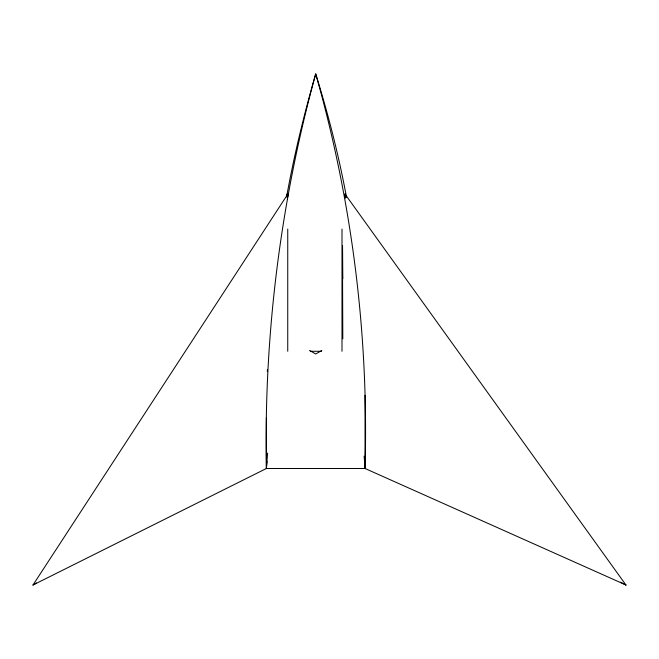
<?xml version="1.0" encoding="UTF-8"?>
<svg xmlns="http://www.w3.org/2000/svg" width="659" height="659" viewBox="0 0 659 659"><rect width="100%" height="100%" fill="white"/><g stroke="black" fill="none" stroke-linecap="round" stroke-linejoin="round"><path stroke-width="0.99" d="M620.514 582.185L626.05 585.052L365.037 468.491C368.851 335.464 352.145 201.909 315.71 73.907C304.021 114.353 294.095 155.326 286.616 196.761M267.348 371.676L267.422 369.715M266.928 461.325L266.393 468.491L32.95 585.052L287.843 194.043L287.439 199.166M286.871 197.115L287.11 194.043M267.587 453.128L266.393 468.491L365.037 468.491L365.037 395.293M287.579 197.115L287.843 194.043M32.95 585.052L36.484 582.96M321.831 350.473L315.71 353.965L309.598 350.473M310.265 351.28L321.526 351.28M342.54 276.319L342.804 338.85M342.804 278.856L342.54 245.626M345.291 198.137L344.995 194.043L625.968 585.052M346.535 197.412C338.8 155.664 328.322 114.452 315.71 73.907C280.429 202.165 263.748 335.497 266.393 468.491L266.393 418.037M344.995 194.043L345.234 197.115M364.139 456.201L365.037 468.491M341.996 229.085L341.996 351.28M287.744 229.085L287.744 351.28"/></g></svg>
